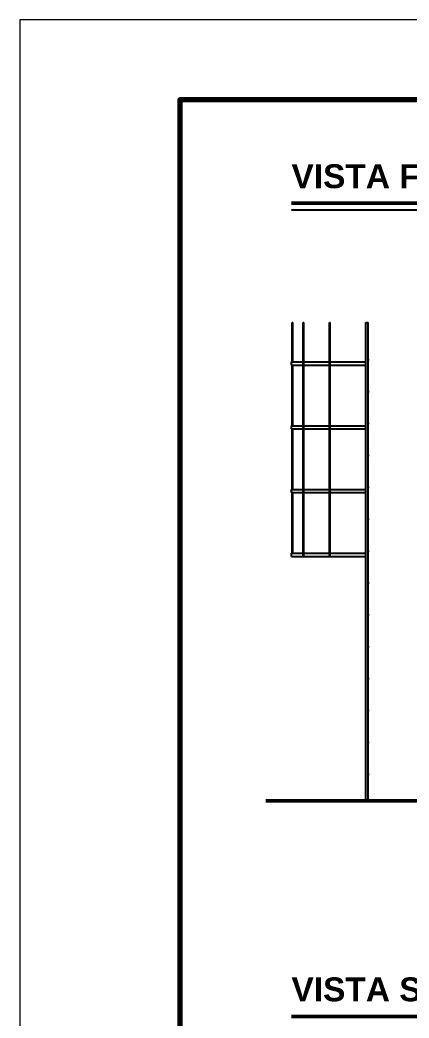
# Model space of a CAD drawing. Header units: millimetres. Extents: x 0 to 420, y 0 to 297.
# Drawn here: x 0 to 48.7, y 171.8 to 297 of the extents above; entities that cross this region are included whole.
import ezdxf
from ezdxf.enums import TextEntityAlignment as Align

# ---------------------------------------------------------------- set-up
doc = ezdxf.new("R2010")
doc.units = ezdxf.units.MM
doc.header["$LTSCALE"] = 0.5
for name, color, linetype, lineweight in [('CONTORNO', 7, 'CONTINUOUS', 50), ('FINO', 7, 'CONTINUOUS', 25), ('HOJA', 8, 'CONTINUOUS', 13), ('RECUADRO', 7, 'CONTINUOUS', 70), ('TEXTO', 7, 'CONTINUOUS', 25)]:
    doc.layers.add(name, color=color, linetype=linetype, lineweight=lineweight)
doc.styles.add('NEGRITA', font='arialbd.ttf')

msp = doc.modelspace()

# ---------------------------------------------------------------- linework, layer by layer
at = {"layer": 'CONTORNO'}
for p, q in [((34, 274), (127.6, 274)), ((30.8, 199.04), (229.4667, 199.04)), ((34, 172), (66.76, 172))]:
    msp.add_line(p, q, dxfattribs=at)
at = {"layer": 'FINO'}
for p, q in [((34, 273.2), (127.6, 273.2)), ((34.08, 254.1067), (34.08, 259.04)), ((34.08, 259.04), (34.1867, 259.04)), ((34.1867, 254.1067), (34.1867, 259.04)), ((35.4467, 229.7067), (35.4467, 259.04)), ((35.4467, 259.04), (35.5533, 259.04)), ((35.5533, 229.7067), (35.5533, 259.04)), ((38.7467, 229.7067), (38.7467, 259.04)), ((38.7467, 259.04), (38.8533, 259.04)), ((38.8533, 229.7067), (38.8533, 259.04)), ((43.3333, 199.04), (43.3333, 259.04)), ((43.3333, 259.04), (43.6, 259.04)), ((43.6, 199.04), (43.6, 259.04)), ((34, 253.7067), (34, 254.1067)), ((34.08, 246.1067), (34.08, 253.7067)), ((34.1867, 246.1067), (34.1867, 253.7067)), ((34, 245.7067), (34, 246.1067)), ((34.08, 238.1067), (34.08, 245.7067)), ((34.1867, 238.1067), (34.1867, 245.7067)), ((34, 237.7067), (34, 238.1067)), ((34.08, 230.1067), (34.08, 237.7067)), ((34.1867, 230.1067), (34.1867, 237.7067)), ((34, 229.7067), (34, 230.1067)), ((35.4467, 229.7067), (35.5533, 229.7067)), ((38.7467, 229.7067), (38.8533, 229.7067)), ((43.3333, 199.04), (43.6, 199.04))]:
    msp.add_line(p, q, dxfattribs=at)
for points in [[(43.3333, 254.2853), (43.3213, 254.3053), (43.3133, 254.3267), (43.308, 254.3493), (43.3067, 254.3733), (43.308, 254.3973), (43.3133, 254.42), (43.3213, 254.4413), (43.3333, 254.4613)], [(43.6, 254.4613), (43.612, 254.4413), (43.62, 254.42), (43.6253, 254.3973), (43.6267, 254.3733), (43.6253, 254.3493), (43.62, 254.3267), (43.612, 254.3053), (43.6, 254.2853)], [(34, 254.1067), (34.2067, 254.1067), (34.4133, 254.1067), (34.62, 254.1067), (34.8267, 254.1067), (35.0333, 254.1067), (35.24, 254.1067), (35.4467, 254.1067)], [(34, 253.7067), (34.2067, 253.7067), (34.4133, 253.7067), (34.62, 253.7067), (34.8267, 253.7067), (35.0333, 253.7067), (35.24, 253.7067), (35.4467, 253.7067)], [(35.5533, 254.1067), (35.7667, 254.1067), (35.9787, 254.1067), (36.192, 254.1067), (36.4053, 254.1067), (36.6173, 254.1067), (36.8307, 254.1067), (37.044, 254.1067), (37.256, 254.1067), (37.4693, 254.1067), (37.6827, 254.1067), (37.8947, 254.1067), (38.108, 254.1067), (38.3213, 254.1067), (38.5333, 254.1067), (38.7467, 254.1067)], [(35.5533, 253.7067), (35.7667, 253.7067), (35.9787, 253.7067), (36.192, 253.7067), (36.4053, 253.7067), (36.6173, 253.7067), (36.8307, 253.7067), (37.044, 253.7067), (37.256, 253.7067), (37.4693, 253.7067), (37.6827, 253.7067), (37.8947, 253.7067), (38.108, 253.7067), (38.3213, 253.7067), (38.5333, 253.7067), (38.7467, 253.7067)], [(38.8533, 254.1067), (39.0573, 254.1067), (39.26, 254.1067), (39.464, 254.1067), (39.668, 254.1067), (39.872, 254.1067), (40.0747, 254.1067), (40.2787, 254.1067), (40.4827, 254.1067), (40.6867, 254.1067), (40.8893, 254.1067), (41.0933, 254.1067), (41.2973, 254.1067), (41.5, 254.1067), (41.704, 254.1067), (41.908, 254.1067), (42.112, 254.1067), (42.3147, 254.1067), (42.5187, 254.1067), (42.7227, 254.1067), (42.9267, 254.1067), (43.1293, 254.1067), (43.3333, 254.1067)], [(38.8533, 253.7067), (39.0573, 253.7067), (39.26, 253.7067), (39.464, 253.7067), (39.668, 253.7067), (39.872, 253.7067), (40.0747, 253.7067), (40.2787, 253.7067), (40.4827, 253.7067), (40.6867, 253.7067), (40.8893, 253.7067), (41.0933, 253.7067), (41.2973, 253.7067), (41.5, 253.7067), (41.704, 253.7067), (41.908, 253.7067), (42.112, 253.7067), (42.3147, 253.7067), (42.5187, 253.7067), (42.7227, 253.7067), (42.9267, 253.7067), (43.1293, 253.7067), (43.3333, 253.7067)], [(43.3333, 250.2853), (43.3213, 250.3053), (43.3133, 250.3267), (43.308, 250.3493), (43.3067, 250.3733), (43.308, 250.3973), (43.3133, 250.42), (43.3213, 250.4413), (43.3333, 250.4613)], [(43.6, 250.4613), (43.612, 250.4413), (43.62, 250.42), (43.6253, 250.3973), (43.6267, 250.3733), (43.6253, 250.3493), (43.62, 250.3267), (43.612, 250.3053), (43.6, 250.2853)], [(34, 246.1067), (34.2067, 246.1067), (34.4133, 246.1067), (34.62, 246.1067), (34.8267, 246.1067), (35.0333, 246.1067), (35.24, 246.1067), (35.4467, 246.1067)], [(34, 245.7067), (34.2067, 245.7067), (34.4133, 245.7067), (34.62, 245.7067), (34.8267, 245.7067), (35.0333, 245.7067), (35.24, 245.7067), (35.4467, 245.7067)], [(35.5533, 246.1067), (35.7667, 246.1067), (35.9787, 246.1067), (36.192, 246.1067), (36.4053, 246.1067), (36.6173, 246.1067), (36.8307, 246.1067), (37.044, 246.1067), (37.256, 246.1067), (37.4693, 246.1067), (37.6827, 246.1067), (37.8947, 246.1067), (38.108, 246.1067), (38.3213, 246.1067), (38.5333, 246.1067), (38.7467, 246.1067)], [(35.5533, 245.7067), (35.7667, 245.7067), (35.9787, 245.7067), (36.192, 245.7067), (36.4053, 245.7067), (36.6173, 245.7067), (36.8307, 245.7067), (37.044, 245.7067), (37.256, 245.7067), (37.4693, 245.7067), (37.6827, 245.7067), (37.8947, 245.7067), (38.108, 245.7067), (38.3213, 245.7067), (38.5333, 245.7067), (38.7467, 245.7067)], [(38.8533, 246.1067), (39.0573, 246.1067), (39.26, 246.1067), (39.464, 246.1067), (39.668, 246.1067), (39.872, 246.1067), (40.0747, 246.1067), (40.2787, 246.1067), (40.4827, 246.1067), (40.6867, 246.1067), (40.8893, 246.1067), (41.0933, 246.1067), (41.2973, 246.1067), (41.5, 246.1067), (41.704, 246.1067), (41.908, 246.1067), (42.112, 246.1067), (42.3147, 246.1067), (42.5187, 246.1067), (42.7227, 246.1067), (42.9267, 246.1067), (43.1293, 246.1067), (43.3333, 246.1067)], [(38.8533, 245.7067), (39.0573, 245.7067), (39.26, 245.7067), (39.464, 245.7067), (39.668, 245.7067), (39.872, 245.7067), (40.0747, 245.7067), (40.2787, 245.7067), (40.4827, 245.7067), (40.6867, 245.7067), (40.8893, 245.7067), (41.0933, 245.7067), (41.2973, 245.7067), (41.5, 245.7067), (41.704, 245.7067), (41.908, 245.7067), (42.112, 245.7067), (42.3147, 245.7067), (42.5187, 245.7067), (42.7227, 245.7067), (42.9267, 245.7067), (43.1293, 245.7067), (43.3333, 245.7067)], [(43.3333, 246.2853), (43.3213, 246.3053), (43.3133, 246.3267), (43.308, 246.3493), (43.3067, 246.3733), (43.308, 246.3973), (43.3133, 246.42), (43.3213, 246.4413), (43.3333, 246.4613)], [(43.6, 246.4613), (43.612, 246.4413), (43.62, 246.42), (43.6253, 246.3973), (43.6267, 246.3733), (43.6253, 246.3493), (43.62, 246.3267), (43.612, 246.3053), (43.6, 246.2853)], [(43.3333, 242.2853), (43.3213, 242.3053), (43.3133, 242.3267), (43.308, 242.3493), (43.3067, 242.3733), (43.308, 242.3973), (43.3133, 242.42), (43.3213, 242.4413), (43.3333, 242.4613)], [(43.6, 242.4613), (43.612, 242.4413), (43.62, 242.42), (43.6253, 242.3973), (43.6267, 242.3733), (43.6253, 242.3493), (43.62, 242.3267), (43.612, 242.3053), (43.6, 242.2853)], [(34, 238.1067), (34.2067, 238.1067), (34.4133, 238.1067), (34.62, 238.1067), (34.8267, 238.1067), (35.0333, 238.1067), (35.24, 238.1067), (35.4467, 238.1067)], [(35.5533, 238.1067), (35.7667, 238.1067), (35.9787, 238.1067), (36.192, 238.1067), (36.4053, 238.1067), (36.6173, 238.1067), (36.8307, 238.1067), (37.044, 238.1067), (37.256, 238.1067), (37.4693, 238.1067), (37.6827, 238.1067), (37.8947, 238.1067), (38.108, 238.1067), (38.3213, 238.1067), (38.5333, 238.1067), (38.7467, 238.1067)], [(38.8533, 238.1067), (39.0573, 238.1067), (39.26, 238.1067), (39.464, 238.1067), (39.668, 238.1067), (39.872, 238.1067), (40.0747, 238.1067), (40.2787, 238.1067), (40.4827, 238.1067), (40.6867, 238.1067), (40.8893, 238.1067), (41.0933, 238.1067), (41.2973, 238.1067), (41.5, 238.1067), (41.704, 238.1067), (41.908, 238.1067), (42.112, 238.1067), (42.3147, 238.1067), (42.5187, 238.1067), (42.7227, 238.1067), (42.9267, 238.1067), (43.1293, 238.1067), (43.3333, 238.1067)], [(43.3333, 238.2853), (43.3213, 238.3053), (43.3133, 238.3267), (43.308, 238.3493), (43.3067, 238.3733), (43.308, 238.3973), (43.3133, 238.42), (43.3213, 238.4413), (43.3333, 238.4613)], [(43.6, 238.4613), (43.612, 238.4413), (43.62, 238.42), (43.6253, 238.3973), (43.6267, 238.3733), (43.6253, 238.3493), (43.62, 238.3267), (43.612, 238.3053), (43.6, 238.2853)], [(34, 237.7067), (34.2067, 237.7067), (34.4133, 237.7067), (34.62, 237.7067), (34.8267, 237.7067), (35.0333, 237.7067), (35.24, 237.7067), (35.4467, 237.7067)], [(35.5533, 237.7067), (35.7667, 237.7067), (35.9787, 237.7067), (36.192, 237.7067), (36.4053, 237.7067), (36.6173, 237.7067), (36.8307, 237.7067), (37.044, 237.7067), (37.256, 237.7067), (37.4693, 237.7067), (37.6827, 237.7067), (37.8947, 237.7067), (38.108, 237.7067), (38.3213, 237.7067), (38.5333, 237.7067), (38.7467, 237.7067)], [(38.8533, 237.7067), (39.0573, 237.7067), (39.26, 237.7067), (39.464, 237.7067), (39.668, 237.7067), (39.872, 237.7067), (40.0747, 237.7067), (40.2787, 237.7067), (40.4827, 237.7067), (40.6867, 237.7067), (40.8893, 237.7067), (41.0933, 237.7067), (41.2973, 237.7067), (41.5, 237.7067), (41.704, 237.7067), (41.908, 237.7067), (42.112, 237.7067), (42.3147, 237.7067), (42.5187, 237.7067), (42.7227, 237.7067), (42.9267, 237.7067), (43.1293, 237.7067), (43.3333, 237.7067)], [(43.3333, 234.2853), (43.3213, 234.3053), (43.3133, 234.3267), (43.308, 234.3493), (43.3067, 234.3733), (43.308, 234.3973), (43.3133, 234.42), (43.3213, 234.4413), (43.3333, 234.4613)], [(43.6, 234.4613), (43.612, 234.4413), (43.62, 234.42), (43.6253, 234.3973), (43.6267, 234.3733), (43.6253, 234.3493), (43.62, 234.3267), (43.612, 234.3053), (43.6, 234.2853)], [(43.3333, 230.2853), (43.3213, 230.3053), (43.3133, 230.3267), (43.308, 230.3493), (43.3067, 230.3733), (43.308, 230.3973), (43.3133, 230.42), (43.3213, 230.4413), (43.3333, 230.4613)], [(43.6, 230.4613), (43.612, 230.4413), (43.62, 230.42), (43.6253, 230.3973), (43.6267, 230.3733), (43.6253, 230.3493), (43.62, 230.3267), (43.612, 230.3053), (43.6, 230.2853)], [(34, 230.1067), (34.2067, 230.1067), (34.4133, 230.1067), (34.62, 230.1067), (34.8267, 230.1067), (35.0333, 230.1067), (35.24, 230.1067), (35.4467, 230.1067)], [(34, 229.7067), (34.2067, 229.7067), (34.4133, 229.7067), (34.62, 229.7067), (34.8267, 229.7067), (35.0333, 229.7067), (35.24, 229.7067), (35.4467, 229.7067)], [(35.5533, 230.1067), (35.7667, 230.1067), (35.9787, 230.1067), (36.192, 230.1067), (36.4053, 230.1067), (36.6173, 230.1067), (36.8307, 230.1067), (37.044, 230.1067), (37.256, 230.1067), (37.4693, 230.1067), (37.6827, 230.1067), (37.8947, 230.1067), (38.108, 230.1067), (38.3213, 230.1067), (38.5333, 230.1067), (38.7467, 230.1067)], [(35.5533, 229.7067), (35.7667, 229.7067), (35.9787, 229.7067), (36.192, 229.7067), (36.4053, 229.7067), (36.6173, 229.7067), (36.8307, 229.7067), (37.044, 229.7067), (37.256, 229.7067), (37.4693, 229.7067), (37.6827, 229.7067), (37.8947, 229.7067), (38.108, 229.7067), (38.3213, 229.7067), (38.5333, 229.7067), (38.7467, 229.7067)], [(38.8533, 230.1067), (39.0573, 230.1067), (39.26, 230.1067), (39.464, 230.1067), (39.668, 230.1067), (39.872, 230.1067), (40.0747, 230.1067), (40.2787, 230.1067), (40.4827, 230.1067), (40.6867, 230.1067), (40.8893, 230.1067), (41.0933, 230.1067), (41.2973, 230.1067), (41.5, 230.1067), (41.704, 230.1067), (41.908, 230.1067), (42.112, 230.1067), (42.3147, 230.1067), (42.5187, 230.1067), (42.7227, 230.1067), (42.9267, 230.1067), (43.1293, 230.1067), (43.3333, 230.1067)], [(38.8533, 229.7067), (39.0573, 229.7067), (39.26, 229.7067), (39.464, 229.7067), (39.668, 229.7067), (39.872, 229.7067), (40.0747, 229.7067), (40.2787, 229.7067), (40.4827, 229.7067), (40.6867, 229.7067), (40.8893, 229.7067), (41.0933, 229.7067), (41.2973, 229.7067), (41.5, 229.7067), (41.704, 229.7067), (41.908, 229.7067), (42.112, 229.7067), (42.3147, 229.7067), (42.5187, 229.7067), (42.7227, 229.7067), (42.9267, 229.7067), (43.1293, 229.7067), (43.3333, 229.7067)], [(43.3333, 226.2853), (43.3213, 226.3053), (43.3133, 226.3267), (43.308, 226.3493), (43.3067, 226.3733), (43.308, 226.3973), (43.3133, 226.42), (43.3213, 226.4413), (43.3333, 226.4613)], [(43.6, 226.4613), (43.612, 226.4413), (43.62, 226.42), (43.6253, 226.3973), (43.6267, 226.3733), (43.6253, 226.3493), (43.62, 226.3267), (43.612, 226.3053), (43.6, 226.2853)], [(43.3333, 222.2853), (43.3213, 222.3053), (43.3133, 222.3267), (43.308, 222.3493), (43.3067, 222.3733), (43.308, 222.3973), (43.3133, 222.42), (43.3213, 222.4413), (43.3333, 222.4613)], [(43.6, 222.4613), (43.612, 222.4413), (43.62, 222.42), (43.6253, 222.3973), (43.6267, 222.3733), (43.6253, 222.3493), (43.62, 222.3267), (43.612, 222.3053), (43.6, 222.2853)], [(43.3333, 218.2853), (43.3213, 218.3053), (43.3133, 218.3267), (43.308, 218.3493), (43.3067, 218.3733), (43.308, 218.3973), (43.3133, 218.42), (43.3213, 218.4413), (43.3333, 218.4613)], [(43.6, 218.4613), (43.612, 218.4413), (43.62, 218.42), (43.6253, 218.3973), (43.6267, 218.3733), (43.6253, 218.3493), (43.62, 218.3267), (43.612, 218.3053), (43.6, 218.2853)], [(43.3333, 214.2853), (43.3213, 214.3053), (43.3133, 214.3267), (43.308, 214.3493), (43.3067, 214.3733), (43.308, 214.3973), (43.3133, 214.42), (43.3213, 214.4413), (43.3333, 214.4613)], [(43.6, 214.4613), (43.612, 214.4413), (43.62, 214.42), (43.6253, 214.3973), (43.6267, 214.3733), (43.6253, 214.3493), (43.62, 214.3267), (43.612, 214.3053), (43.6, 214.2853)], [(43.3333, 210.2853), (43.3213, 210.3053), (43.3133, 210.3267), (43.308, 210.3493), (43.3067, 210.3733), (43.308, 210.3973), (43.3133, 210.42), (43.3213, 210.4413), (43.3333, 210.4613)], [(43.6, 210.4613), (43.612, 210.4413), (43.62, 210.42), (43.6253, 210.3973), (43.6267, 210.3733), (43.6253, 210.3493), (43.62, 210.3267), (43.612, 210.3053), (43.6, 210.2853)], [(43.3333, 206.2853), (43.3213, 206.3053), (43.3133, 206.3267), (43.308, 206.3493), (43.3067, 206.3733), (43.308, 206.3973), (43.3133, 206.42), (43.3213, 206.4413), (43.3333, 206.4613)], [(43.6, 206.4613), (43.612, 206.4413), (43.62, 206.42), (43.6253, 206.3973), (43.6267, 206.3733), (43.6253, 206.3493), (43.62, 206.3267), (43.612, 206.3053), (43.6, 206.2853)], [(43.3333, 202.2853), (43.3213, 202.3053), (43.3133, 202.3267), (43.308, 202.3493), (43.3067, 202.3733), (43.308, 202.3973), (43.3133, 202.42), (43.3213, 202.4413), (43.3333, 202.4613)], [(43.6, 202.4613), (43.612, 202.4413), (43.62, 202.42), (43.6253, 202.3973), (43.6267, 202.3733), (43.6253, 202.3493), (43.62, 202.3267), (43.612, 202.3053), (43.6, 202.2853)]]:
    msp.add_lwpolyline(points, dxfattribs=at)
at = {"layer": 'HOJA'}
msp.add_lwpolyline([(0, 0), (420, 0), (420, 297), (0, 297)], close=True, dxfattribs=at)
at = {"layer": 'RECUADRO'}
msp.add_lwpolyline([(20, 10), (410, 10), (410, 287), (20, 287)], close=True, dxfattribs=at)

# ---------------------------------------------------------------- texts
at = {"layer": 'TEXTO', "style": 'NEGRITA'}
for s, p in [('VISTA FRONTAL (CARA SUR, ACCIONAMIENTOS)', (34, 275)), ('VISTA SUPERIOR', (34, 173))]:
    msp.add_text(s, height=3, dxfattribs=at).set_placement(p, align=Align.BOTTOM_LEFT)

doc.saveas('drawing.dxf')
